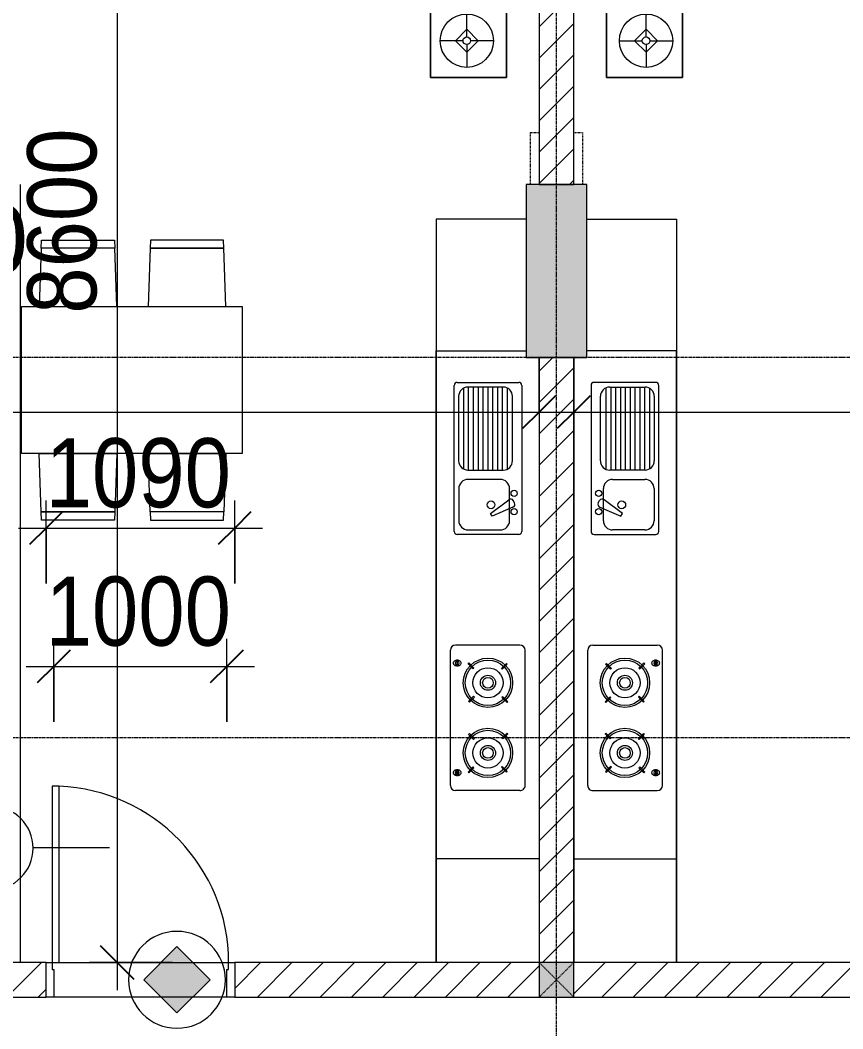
# Model space of a CAD drawing. Header units: millimetres. Extents: x 1591 to 239243, y -15958 to 82755.
# Drawn here: x 190651 to 195407, y 35354 to 41187 of the extents above; entities that cross this region are included whole.
import ezdxf

# ---------------------------------------------------------------- set-up
doc = ezdxf.new("R2010")
doc.units = ezdxf.units.MM
for name, pattern in [('Dash 1_8_', [6.35, 3.175, -3.175]), ('Dash_2_', [6, 3, -3]), ('Grid Line', [22.225, 12.7, -3.175, 3.175, -3.175])]:
    doc.linetypes.add(name, pattern=pattern)
for name, color, linetype, lineweight in [('0-1', 250, 'Continuous', 5), ('A-ANNO-DIMS', 211, 'Continuous', 9), ('A-ANNO-DIMS-160', 211, 'Continuous', 9), ('A-ANNO-NOTE', 131, 'Continuous', 9), ('A-AREA', 32, 'Dash 1_8_', 9), ('A-AREA-IDEN', 2, 'Continuous', 9), ('A-DETL-GENF-2', 10, 'Continuous', 9), ('A-DOOR-3', 10, 'Continuous', 9), ('A-DOOR-FRAM-1', 10, 'Continuous', 9), ('A-DOOR-IDEN', 31, 'Continuous', 9), ('A-FLOR-2', 9, 'Continuous', 9), ('A-WALL', 113, 'Continuous', 9), ('A-WALL-3', 113, 'Continuous', 18), ('A-WALL-PATT-2', 111, 'Continuous', 9), ('I-FURN', 30, 'Continuous', 9), ('I-FURN-1', 254, 'Continuous', 9), ('S-COLS', 52, 'Continuous', 9), ('S-COLS-1', 52, 'Continuous', 5), ('S-COLS-2', 250, 'Continuous', 18), ('S-COLS-6', 52, 'Continuous', 18), ('S-COLS-HDLN', 52, 'Dash_2_', 9), ('S-GRID-1', 1, 'Grid Line', 9)]:
    doc.layers.add(name, color=color, linetype=linetype, lineweight=lineweight)
doc.styles.add('Arial_9', font='arial_0.ttf', dxfattribs={"height": 400})
doc.styles.add('UTM Avo', font='UTM Avo.ttf', dxfattribs={"width": 0.9, "height": 400})
doc.dimstyles.new('1_Dim_chi_tiet_2_5', dxfattribs={"dimscale": 304.8, "dimtxt": 399.720379, "dimasz": 0.629921, "dimexe": 0.524934, "dimexo": 0.0625, "dimgap": 0.052493, "dimtad": 1, "dimdec": 0, "dimrnd": 5, "dimzin": 0, "dimdsep": 46, "dimtxsty": 'UTM Avo', "dimblk1": 'OBLIQUE', "dimblk2": 'OBLIQUE', "dimsah": 1, "dimcen": 0.09, "dimdle": 0.524934, "dimazin": 0, "dimtfac": 1, "dimtdec": 4, "dimtix": 1, "dimtmove": 0, "dimatfit": 3, "dimfxl": 1.049869, "dimfxlon": 1, "dimtvp": 1, "dimtolj": 1, "dimtzin": 0, "dimarcsym": 2})
pattern_1 = [(45, (101998.83, 0), (-90.50967, 90.50967), [])]

# ---------------------------------------------------------------- blocks, each defined once
blk = doc.blocks.new('NCV_TKTC_KET CAU_rvt-1-TKCS_MB TẦNG 5')
at = {"layer": 'S-COLS-1'}
blk.add_hatch(color=256, dxfattribs=at).paths.add_polyline_path([(91652.6, 39236.9), (91927.6, 39236.9), (91927.6, 40236.9), (91577.6, 40236.9), (91577.7, 39236.9)])
at = {"layer": 'S-COLS-2'}
for p, q in [((91927.6, 40236.9), (91577.6, 40236.9)), ((91577.6, 40236.9), (91577.6, 39236.9)), ((91927.6, 39236.9), (91927.6, 40236.9)), ((91577.6, 39236.9), (91927.6, 39236.9))]:
    blk.add_line(p, q, dxfattribs=at)
blk = doc.blocks.new('LOBBY_SOFA_1 - LOBBY_SOFA_1-V42-TKCS_MB TẦNG 5')
at = {"layer": 'I-FURN'}
for p, q in [((-2128.3, 1548.5), (-1160.3, 1548.5)), ((-2172.3, 1064.5), (-2172.3, 1504.5)), ((-1116.3, 1504.5), (-1116.3, 1064.5)), ((-1160.3, 1020.5), (-2128.3, 1020.5)), ((-2556, 660), (-708, 660)), ((-2556, 4.9), (-2556, 660)), ((-2457, 66), (-2457, 660)), ((-1907, 143), (-1907, 660)), ((-1357, 143), (-1357, 660)), ((-807, 660), (-807, 66)), ((-708, 660), (-708, 4.9)), ((-2688.2, 633.5), (-3128.2, 633.5)), ((-3128.2, 633.5), (-3128.2, 193.5)), ((-2688.2, 193.5), (-2688.2, 633.5)), ((-575.9, 633.5), (-135.9, 633.5)), ((-575.9, 193.5), (-575.9, 633.5)), ((-135.9, 633.5), (-135.9, 193.5)), ((-2915.4, 445), (-2915.4, 577)), ((-348.6, 445), (-348.6, 577)), ((-2981.4, 423), (-2915.4, 489)), ((-2915.4, 489), (-2849.4, 423)), ((-348.6, 489), (-414.6, 423)), ((-282.6, 423), (-348.6, 489)), ((-2937.4, 423), (-3069.4, 423)), ((-2915.4, 357), (-2981.4, 423)), ((-2849.4, 423), (-2915.4, 357)), ((-2893.4, 423), (-2761.4, 423)), ((-370.6, 423), (-502.6, 423)), ((-414.6, 423), (-348.6, 357)), ((-348.6, 357), (-282.6, 423)), ((-326.6, 423), (-194.6, 423)), ((-2915.4, 269), (-2915.4, 401)), ((-348.6, 269), (-348.6, 401)), ((-3128.2, 193.5), (-2688.2, 193.5)), ((-135.9, 193.5), (-575.9, 193.5)), ((-807, 143), (-2457, 143)), ((-807, 66), (-2457, 66))]:
    blk.add_line(p, q, dxfattribs=at)
for centre, radius in [((-2915.4, 423), 154), ((-348.6, 423), 154), ((-2915.4, 423), 22), ((-348.6, 423), 22)]:
    blk.add_circle(centre, radius, dxfattribs=at)
for centre, start, end in [((-2128.3, 1504.5), 90, 180), ((-1160.3, 1504.5), 0, 90), ((-2128.3, 1064.5), 180, 270), ((-1160.3, 1064.5), 270, 0)]:
    blk.add_arc(centre, 44, start, end, dxfattribs=at)
at = {"layer": 'I-FURN-1'}
for p, q in [((-2128.3, 1548.5), (-1160.3, 1548.5)), ((-2172.3, 1064.5), (-2172.3, 1504.5)), ((-1116.3, 1504.5), (-1116.3, 1064.5)), ((-1160.3, 1020.5), (-2128.3, 1020.5)), ((-2556, 660), (-708, 660)), ((-2556, 4.9), (-2556, 660)), ((-708, 660), (-708, 4.9)), ((-3128.2, 633.5), (-2688.2, 633.5)), ((-3128.2, 193.5), (-3128.2, 633.5)), ((-2688.2, 633.5), (-2688.2, 193.5)), ((-575.9, 633.5), (-135.9, 633.5)), ((-575.9, 193.5), (-575.9, 633.5)), ((-135.9, 633.5), (-135.9, 193.5)), ((-2688.2, 193.5), (-3128.2, 193.5)), ((-135.9, 193.5), (-575.9, 193.5))]:
    blk.add_line(p, q, dxfattribs=at)
for centre, start, end in [((-2128.3, 1504.5), 90, 180), ((-1160.3, 1504.5), 0, 90), ((-2128.3, 1064.5), 180, 270), ((-1160.3, 1064.5), 270, 0)]:
    blk.add_arc(centre, 44, start, end, dxfattribs=at)
blk = doc.blocks.new('HE BEP A - HE BEP A-V110-TKCS_MB TẦNG 5')
at = {"layer": 'I-FURN'}
for p, q in [((3703.5, 605.3), (3703.5, 11)), ((3.5, 530.3), (3.5, 11)), ((765.9, 11), (765.9, 530.3)), ((765.9, 11), (765.9, 530.3)), ((948.4, 131.7), (948.4, 487.8)), ((965.9, 505.3), (1810.5, 505.3)), ((1828, 487.8), (1828, 131.7)), ((2467.5, 494.2), (2467.5, 122.2)), ((3279.1, 524.2), (2497.5, 524.2)), ((3309.1, 494.2), (3309.1, 122.2)), ((979.9, 419.9), (1450.3, 419.9)), ((1401.8, 451.1), (1028.4, 451.1)), ((1747.9, 434.2), (1562.5, 434.2)), ((1706.2, 324.4), (1627.3, 429.4)), ((1644.6, 463.3), (1632.2, 456.1)), ((1670.1, 454.1), (1721.6, 333.3)), ((2578, 421.2), (2573.6, 416.8)), ((2573.6, 416.8), (2602.8, 387.7)), ((2607.1, 392.1), (2578, 421.2)), ((2795.6, 424), (2766.5, 394.9)), ((2770.8, 390.5), (2800, 419.6)), ((2800, 419.6), (2795.6, 424)), ((2976.7, 419.6), (2981.1, 424)), ((3005.8, 390.5), (2976.7, 419.6)), ((2981.1, 424), (3010.2, 394.9)), ((3169.5, 392.1), (3198.6, 421.2)), ((3203, 416.8), (3173.9, 387.7)), ((3198.6, 421.2), (3203, 416.8)), ((975, 397.7), (975, 193.3)), ((975, 391.9), (1455.1, 391.9)), ((975, 363.9), (1455.1, 363.9)), ((1455.1, 193.3), (1455.1, 397.7)), ((1509.1, 380.9), (1509.1, 194.2)), ((1801.3, 194.2), (1801.3, 380.9)), ((2602.8, 387.7), (2607.1, 392.1)), ((2766.5, 394.9), (2770.8, 390.5)), ((3010.2, 394.9), (3005.8, 390.5)), ((3173.9, 387.7), (3169.5, 392.1)), ((975, 335.9), (1455.1, 335.9)), ((975, 307.9), (1455.1, 307.9)), ((1721.6, 333.3), (1706.2, 324.4)), ((975, 279.9), (1455.1, 279.9)), ((975, 251.9), (1455.1, 251.9)), ((975, 223.9), (1455.1, 223.9)), ((975, 195.9), (1455.1, 195.9)), ((2570.9, 199.3), (2600, 228.4)), ((2575.3, 194.9), (2570.9, 199.3)), ((2604.4, 224), (2575.3, 194.9)), ((2600, 228.4), (2604.4, 224)), ((2763.7, 226.8), (2768.1, 231.2)), ((2792.8, 197.7), (2763.7, 226.8)), ((2768.1, 231.2), (2797.2, 202)), ((2797.2, 202), (2792.8, 197.7)), ((3008.5, 231.2), (2979.4, 202)), ((2979.4, 202), (2983.8, 197.7)), ((2983.8, 197.7), (3012.9, 226.8)), ((3012.9, 226.8), (3008.5, 231.2)), ((3176.6, 228.4), (3172.2, 224)), ((3172.2, 224), (3201.4, 194.9)), ((3205.8, 199.3), (3176.6, 228.4)), ((3201.4, 194.9), (3205.8, 199.3)), ((981.5, 167.9), (1448.7, 167.9)), ((1028.4, 139.9), (1401.8, 139.9)), ((1562.5, 140.8), (1747.9, 140.8)), ((2555.1, 133.3), (2555.1, 129.3)), ((2587.6, 133.3), (2555.1, 133.3)), ((2555.1, 129.3), (2587.6, 129.3)), ((2587.6, 129.3), (2587.6, 133.3)), ((3189, 129.3), (3189, 133.3)), ((3189, 133.3), (3221.5, 133.3)), ((3221.5, 129.3), (3189, 129.3)), ((3221.5, 133.3), (3221.5, 129.3)), ((1810.5, 114.2), (965.9, 114.2)), ((3279.1, 92.2), (2497.5, 92.2)), ((3.5, 11), (765.9, 11)), ((4303.1, 11), (765.9, 11))]:
    blk.add_line(p, q, dxfattribs=at)
for centre, radius in [((1589.4, 460.9), 17.8), ((1696.1, 460.9), 17.8), ((2685.4, 309.4), 142.6), ((2685.4, 309.4), 131.3), ((3091.2, 309.4), 142.6), ((3091.2, 309.4), 131.3), ((2685.4, 309.4), 87.2), ((2685.4, 309.4), 43.6), ((3091.2, 309.4), 87.2), ((3091.2, 309.4), 43.6), ((1656.3, 327.5), 22.2), ((2685.4, 309.4), 30.9), ((3091.2, 309.4), 30.9)]:
    blk.add_circle(centre, radius, dxfattribs=at)
for centre, radius, start, end in [((965.9, 487.8), 17.5, 90, 180), ((1810.5, 487.8), 17.5, 0, 90), ((2497.5, 494.2), 30, 90, 180), ((3279.1, 494.2), 30, 360, 90), ((1028.4, 397.7), 53.3, 90, 180), ((1401.8, 397.7), 53.3, 360, 90), ((1562.5, 380.9), 53.3, 90, 180), ((1641, 440.7), 17.8, 119.9521, 219.46175), ((1653.4, 447.9), 17.8, 20.53791, 119.9521), ((1747.9, 380.9), 53.3, 360, 90), ((1028.4, 193.3), 53.3, 180, 270), ((1401.8, 193.3), 53.3, 270, 360), ((1562.5, 194.2), 53.3, 180, 270), ((1747.9, 194.2), 53.3, 270, 360), ((965.9, 131.7), 17.5, 180, 270), ((1810.5, 131.7), 17.5, 270, 360), ((2497.5, 122.2), 30, 180, 270), ((2588.6, 131.7), 33.5, 163.94189, 180), ((2588.6, 131.7), 33.5, 180, 196.05811), ((2580.1, 134.1), 24.7, 145.20397, 163.94189), ((2580.1, 129.2), 24.7, 196.05811, 214.79603), ((2571.3, 131.3), 11.6, 9.9102, 170.0898), ((2571.3, 131.3), 11.6, 189.71775, 350.28225), ((2574.8, 137.9), 18.1, 120.79762, 145.20397), ((2571.4, 143.6), 11.5, 90, 120.79762), ((2571.4, 143.6), 11.5, 59.20238, 90), ((2568, 137.9), 18.1, 34.79603, 59.20238), ((2562.6, 134.1), 24.7, 16.05811, 34.79603), ((2562.6, 129.2), 24.7, 325.20397, 343.94189), ((2554.1, 131.7), 33.5, 0, 16.05811), ((2554.1, 131.7), 33.5, 343.94189, 0), ((3222.5, 131.7), 33.5, 163.94189, 180), ((3222.5, 131.7), 33.5, 180, 196.05811), ((3214, 134.1), 24.7, 145.20397, 163.94189), ((3214, 129.2), 24.7, 196.05811, 214.79603), ((3208.7, 137.9), 18.1, 120.79762, 145.20397), ((3205.3, 131.3), 11.6, 9.9102, 170.0898), ((3205.3, 131.3), 11.6, 189.71775, 350.28225), ((3205.3, 143.6), 11.5, 90, 120.79762), ((3205.3, 143.6), 11.5, 59.20238, 90), ((3201.9, 137.9), 18.1, 34.79603, 59.20238), ((3196.5, 134.1), 24.7, 16.05811, 34.79603), ((3196.5, 129.2), 24.7, 325.20397, 343.94189), ((3188, 131.7), 33.5, 0, 16.05811), ((3188, 131.7), 33.5, 343.94189, 0), ((3279.1, 122.2), 30, 270, 360), ((2574.8, 125.5), 18.1, 214.79603, 239.20238), ((2571.4, 119.8), 11.5, 239.20238, 270), ((2571.4, 119.8), 11.5, 270, 300.79762), ((2568, 125.5), 18.1, 300.79762, 325.20397), ((3208.7, 125.5), 18.1, 214.79603, 239.20238), ((3205.3, 119.8), 11.5, 239.20238, 270), ((3205.3, 119.8), 11.5, 270, 300.79762), ((3201.9, 125.5), 18.1, 300.79762, 325.20397)]:
    blk.add_arc(centre, radius, start, end, dxfattribs=at)
at = {"layer": 'I-FURN-1'}
for p, q in [((3.5, 530.3), (3.5, 11)), ((3.5, 11), (4303.1, 11))]:
    blk.add_line(p, q, dxfattribs=at)
blk = doc.blocks.new('RES_BAN AN 1 - RES_BAN AN 1-885813-TKCS_MB TẦNG 5')
at = {"layer": 'I-FURN-1'}
for p, q in [((-425, 1275), (425, 1275)), ((-425, 0), (-425, 1275)), ((425, 1275), (425, 0)), ((-761.9, 1168.8), (-809.6, 1167.2)), ((-809.6, 1167.2), (-809.6, 745.3)), ((-425, 1180), (-761.9, 1168.8)), ((-761.9, 1168.8), (-761.9, 743.8)), ((-761.9, 743.8), (-761.9, 1168.8)), ((-425, 732.5), (-425, 1180)), ((425, 1180), (761.9, 1168.8)), ((425, 732.5), (425, 1180)), ((761.9, 1168.8), (761.9, 743.8)), ((761.9, 1168.8), (761.9, 743.8)), ((809.6, 1167.2), (761.9, 1168.8)), ((809.6, 745.3), (809.6, 1167.2)), ((-809.6, 745.3), (-761.9, 743.8)), ((-761.9, 743.8), (-425, 732.5)), ((761.9, 743.8), (425, 732.5)), ((761.9, 743.8), (809.6, 745.3)), ((-809.6, 536.9), (-761.9, 538.5)), ((-809.6, 115.1), (-809.6, 536.9)), ((-425, 549.7), (-761.9, 538.5)), ((-761.9, 538.5), (-761.9, 113.5)), ((-761.9, 538.5), (-761.9, 113.5)), ((-425, 102.3), (-425, 549.7)), ((425, 549.7), (761.9, 538.5)), ((425, 102.3), (425, 549.7)), ((761.9, 538.5), (761.9, 113.5)), ((761.9, 538.5), (809.6, 536.9)), ((761.9, 113.5), (761.9, 538.5)), ((809.6, 536.9), (809.6, 115.1)), ((-761.9, 113.5), (-809.6, 115.1)), ((-761.9, 113.5), (-425, 102.3)), ((761.9, 113.5), (425, 102.3)), ((809.6, 115.1), (761.9, 113.5)), ((425, 0), (-425, 0))]:
    blk.add_line(p, q, dxfattribs=at)
blk = doc.blocks.new('LOBBY_SOFA_1 - LOBBY_SOFA_1-V46-TKCS_MB TẦNG 5')
at = {"layer": 'I-FURN'}
for p, q in [((-2556, -4.9), (-2556, -660)), ((-708, -660), (-708, -4.9)), ((-2457, -66), (-2457, -660)), ((-807, -66), (-2457, -66)), ((-807, -660), (-807, -66)), ((-807, -143), (-2457, -143)), ((-1907, -143), (-1907, -660)), ((-1357, -143), (-1357, -660)), ((-3128.2, -193.5), (-2688.2, -193.5)), ((-3128.2, -633.5), (-3128.2, -193.5)), ((-2688.2, -193.5), (-2688.2, -633.5)), ((-575.9, -193.5), (-575.9, -633.5)), ((-135.9, -193.5), (-575.9, -193.5)), ((-135.9, -633.5), (-135.9, -193.5)), ((-2915.4, -269), (-2915.4, -401)), ((-348.6, -269), (-348.6, -401)), ((-2915.4, -357), (-2981.4, -423)), ((-2849.4, -423), (-2915.4, -357)), ((-414.6, -423), (-348.6, -357)), ((-348.6, -357), (-282.6, -423)), ((-2937.4, -423), (-3069.4, -423)), ((-2981.4, -423), (-2915.4, -489)), ((-2915.4, -489), (-2849.4, -423)), ((-2915.4, -445), (-2915.4, -577)), ((-2893.4, -423), (-2761.4, -423)), ((-370.6, -423), (-502.6, -423)), ((-348.6, -489), (-414.6, -423)), ((-282.6, -423), (-348.6, -489)), ((-348.6, -445), (-348.6, -577)), ((-326.6, -423), (-194.6, -423)), ((-2688.2, -633.5), (-3128.2, -633.5)), ((-575.9, -633.5), (-135.9, -633.5)), ((-2556, -660), (-708, -660)), ((-1160.3, -1020.5), (-2128.3, -1020.5)), ((-2172.3, -1064.5), (-2172.3, -1504.5)), ((-1116.3, -1504.5), (-1116.3, -1064.5)), ((-2128.3, -1548.5), (-1160.3, -1548.5))]:
    blk.add_line(p, q, dxfattribs=at)
for centre, radius in [((-2915.4, -423), 154), ((-348.6, -423), 154), ((-2915.4, -423), 22), ((-348.6, -423), 22)]:
    blk.add_circle(centre, radius, dxfattribs=at)
for centre, start, end in [((-2128.3, -1064.5), 90, 180), ((-1160.3, -1064.5), 0, 90), ((-2128.3, -1504.5), 180, 270), ((-1160.3, -1504.5), 270, 0)]:
    blk.add_arc(centre, 44, start, end, dxfattribs=at)
at = {"layer": 'I-FURN-1'}
for p, q in [((-2556, -4.9), (-2556, -660)), ((-708, -660), (-708, -4.9)), ((-2688.2, -193.5), (-3128.2, -193.5)), ((-3128.2, -193.5), (-3128.2, -633.5)), ((-2688.2, -633.5), (-2688.2, -193.5)), ((-135.9, -193.5), (-575.9, -193.5)), ((-575.9, -193.5), (-575.9, -633.5)), ((-135.9, -633.5), (-135.9, -193.5)), ((-3128.2, -633.5), (-2688.2, -633.5)), ((-575.9, -633.5), (-135.9, -633.5)), ((-2556, -660), (-708, -660)), ((-1160.3, -1020.5), (-2128.3, -1020.5)), ((-2172.3, -1064.5), (-2172.3, -1504.5)), ((-1116.3, -1504.5), (-1116.3, -1064.5)), ((-2128.3, -1548.5), (-1160.3, -1548.5))]:
    blk.add_line(p, q, dxfattribs=at)
for centre, start, end in [((-2128.3, -1064.5), 90, 180), ((-1160.3, -1064.5), 0, 90), ((-2128.3, -1504.5), 180, 270), ((-1160.3, -1504.5), 270, 0)]:
    blk.add_arc(centre, 44, start, end, dxfattribs=at)
blk = doc.blocks.new('HE BEP A - HE BEP A-V108-TKCS_MB TẦNG 5')
at = {"layer": 'I-FURN'}
for p, q in [((3.5, -11), (765.9, -11)), ((3.5, -530.3), (3.5, -11)), ((765.9, -11), (765.9, -530.3)), ((765.9, -11), (765.9, -530.3)), ((4303.1, -11), (765.9, -11)), ((3703.5, -605.3), (3703.5, -11)), ((1810.5, -114.2), (965.9, -114.2)), ((3279.1, -92.2), (2497.5, -92.2)), ((948.4, -131.7), (948.4, -487.8)), ((981.5, -167.9), (1448.7, -167.9)), ((1028.4, -139.9), (1401.8, -139.9)), ((1562.5, -140.8), (1747.9, -140.8)), ((1828, -487.8), (1828, -131.7)), ((2467.5, -494.2), (2467.5, -122.2)), ((2555.1, -129.3), (2587.6, -129.3)), ((2555.1, -133.3), (2555.1, -129.3)), ((2587.6, -133.3), (2555.1, -133.3)), ((2587.6, -129.3), (2587.6, -133.3)), ((3189, -129.3), (3189, -133.3)), ((3221.5, -129.3), (3189, -129.3)), ((3189, -133.3), (3221.5, -133.3)), ((3221.5, -133.3), (3221.5, -129.3)), ((3309.1, -494.2), (3309.1, -122.2)), ((975, -397.7), (975, -193.3)), ((975, -195.9), (1455.1, -195.9)), ((975, -223.9), (1455.1, -223.9)), ((1455.1, -193.3), (1455.1, -397.7)), ((1509.1, -380.9), (1509.1, -194.2)), ((1801.3, -194.2), (1801.3, -380.9)), ((2575.3, -194.9), (2570.9, -199.3)), ((2570.9, -199.3), (2600, -228.4)), ((2604.4, -224), (2575.3, -194.9)), ((2600, -228.4), (2604.4, -224)), ((2792.8, -197.7), (2763.7, -226.8)), ((2763.7, -226.8), (2768.1, -231.2)), ((2768.1, -231.2), (2797.2, -202)), ((2797.2, -202), (2792.8, -197.7)), ((2979.4, -202), (2983.8, -197.7)), ((3008.5, -231.2), (2979.4, -202)), ((2983.8, -197.7), (3012.9, -226.8)), ((3012.9, -226.8), (3008.5, -231.2)), ((3172.2, -224), (3201.4, -194.9)), ((3176.6, -228.4), (3172.2, -224)), ((3205.8, -199.3), (3176.6, -228.4)), ((3201.4, -194.9), (3205.8, -199.3)), ((975, -251.9), (1455.1, -251.9)), ((975, -279.9), (1455.1, -279.9)), ((975, -307.9), (1455.1, -307.9)), ((975, -335.9), (1455.1, -335.9)), ((1706.2, -324.4), (1627.3, -429.4)), ((1670.1, -454.1), (1721.6, -333.3)), ((1721.6, -333.3), (1706.2, -324.4)), ((975, -363.9), (1455.1, -363.9)), ((975, -391.9), (1455.1, -391.9)), ((2573.6, -416.8), (2602.8, -387.7)), ((2607.1, -392.1), (2578, -421.2)), ((2602.8, -387.7), (2607.1, -392.1)), ((2766.5, -394.9), (2770.8, -390.5)), ((2795.6, -424), (2766.5, -394.9)), ((2770.8, -390.5), (2800, -419.6)), ((3005.8, -390.5), (2976.7, -419.6)), ((2981.1, -424), (3010.2, -394.9)), ((3010.2, -394.9), (3005.8, -390.5)), ((3173.9, -387.7), (3169.5, -392.1)), ((3169.5, -392.1), (3198.6, -421.2)), ((3203, -416.8), (3173.9, -387.7)), ((979.9, -419.9), (1450.3, -419.9)), ((1401.8, -451.1), (1028.4, -451.1)), ((1747.9, -434.2), (1562.5, -434.2)), ((1644.6, -463.3), (1632.2, -456.1)), ((2578, -421.2), (2573.6, -416.8)), ((2800, -419.6), (2795.6, -424)), ((2976.7, -419.6), (2981.1, -424)), ((3198.6, -421.2), (3203, -416.8)), ((965.9, -505.3), (1810.5, -505.3)), ((3279.1, -524.2), (2497.5, -524.2))]:
    blk.add_line(p, q, dxfattribs=at)
for centre, radius in [((2685.4, -309.4), 142.6), ((3091.2, -309.4), 142.6), ((2685.4, -309.4), 131.3), ((2685.4, -309.4), 87.2), ((3091.2, -309.4), 131.3), ((3091.2, -309.4), 87.2), ((2685.4, -309.4), 43.6), ((2685.4, -309.4), 30.9), ((3091.2, -309.4), 43.6), ((3091.2, -309.4), 30.9), ((1656.3, -327.5), 22.2), ((1589.4, -460.9), 17.8), ((1696.1, -460.9), 17.8)]:
    blk.add_circle(centre, radius, dxfattribs=at)
for centre, radius, start, end in [((965.9, -131.7), 17.5, 90, 180), ((1810.5, -131.7), 17.5, 0, 90), ((2497.5, -122.2), 30, 90, 180), ((2580.1, -129.2), 24.7, 145.20397, 163.94189), ((2574.8, -125.5), 18.1, 120.79762, 145.20397), ((2571.4, -119.8), 11.5, 90, 120.79762), ((2571.4, -119.8), 11.5, 59.20238, 90), ((2568, -125.5), 18.1, 34.79603, 59.20238), ((2562.6, -129.2), 24.7, 16.05811, 34.79603), ((3214, -129.2), 24.7, 145.20397, 163.94189), ((3208.7, -125.5), 18.1, 120.79762, 145.20397), ((3205.3, -119.8), 11.5, 90, 120.79762), ((3205.3, -119.8), 11.5, 59.20238, 90), ((3201.9, -125.5), 18.1, 34.79603, 59.20238), ((3196.5, -129.2), 24.7, 16.05811, 34.79603), ((3279.1, -122.2), 30, 360, 90), ((1028.4, -193.3), 53.3, 90, 180), ((1401.8, -193.3), 53.3, 0, 90), ((1562.5, -194.2), 53.3, 90, 180), ((1747.9, -194.2), 53.3, 0, 90), ((2588.6, -131.7), 33.5, 163.94189, 180), ((2588.6, -131.7), 33.5, 180, 196.05811), ((2580.1, -134.1), 24.7, 196.05811, 214.79603), ((2571.3, -131.3), 11.6, 9.71775, 170.28225), ((2571.3, -131.3), 11.6, 189.9102, 350.0898), ((2574.8, -137.9), 18.1, 214.79603, 239.20238), ((2571.4, -143.6), 11.5, 239.20238, 270), ((2571.4, -143.6), 11.5, 270, 300.79762), ((2568, -137.9), 18.1, 300.79762, 325.20397), ((2562.6, -134.1), 24.7, 325.20397, 343.94189), ((2554.1, -131.7), 33.5, 0, 16.05811), ((2554.1, -131.7), 33.5, 343.94189, 0), ((3222.5, -131.7), 33.5, 163.94189, 180), ((3222.5, -131.7), 33.5, 180, 196.05811), ((3214, -134.1), 24.7, 196.05811, 214.79603), ((3208.7, -137.9), 18.1, 214.79603, 239.20238), ((3205.3, -131.3), 11.6, 9.71775, 170.28225), ((3205.3, -131.3), 11.6, 189.9102, 350.0898), ((3205.3, -143.6), 11.5, 239.20238, 270), ((3205.3, -143.6), 11.5, 270, 300.79762), ((3201.9, -137.9), 18.1, 300.79762, 325.20397), ((3196.5, -134.1), 24.7, 325.20397, 343.94189), ((3188, -131.7), 33.5, 0, 16.05811), ((3188, -131.7), 33.5, 343.94189, 0), ((1028.4, -397.7), 53.3, 180, 270), ((1401.8, -397.7), 53.3, 270, 0), ((1562.5, -380.9), 53.3, 180, 270), ((1747.9, -380.9), 53.3, 270, 0), ((1641, -440.7), 17.8, 140.53825, 240.0479), ((1653.4, -447.9), 17.8, 240.0479, 339.46209), ((965.9, -487.8), 17.5, 180, 270), ((1810.5, -487.8), 17.5, 270, 0), ((2497.5, -494.2), 30, 180, 270), ((3279.1, -494.2), 30, 270, 0)]:
    blk.add_arc(centre, radius, start, end, dxfattribs=at)
at = {"layer": 'I-FURN-1'}
for p, q in [((3.5, -11), (4303.1, -11)), ((3.5, -530.3), (3.5, -11))]:
    blk.add_line(p, q, dxfattribs=at)
blk = doc.blocks.new('NCV_TKTC_TANG 5_rvt-1-TKCS_MB TẦNG 5')
at = {"layer": 'A-FLOR-2'}
for p, q in [((88652.7, 40236.9), (88652.7, 35737.4)), ((91852.6, 39236.9), (91852.6, 35737.4)), ((88837.6, 35736.9), (89857.6, 35736.9))]:
    blk.add_line(p, q, dxfattribs=at)
at = {"layer": 'I-FURN-1'}
for name, p, rotation in [('LOBBY_SOFA_1 - LOBBY_SOFA_1-V42-TKCS_MB TẦNG 5', (91657.5, 43983.4), 89.99999999999972), ('LOBBY_SOFA_1 - LOBBY_SOFA_1-V46-TKCS_MB TẦNG 5', (91847.7, 43983.4), 90.00000000000031), ('HE BEP A - HE BEP A-V110-TKCS_MB TẦNG 5', (91047.2, 40040.4), 270.0000000000001), ('HE BEP A - HE BEP A-V108-TKCS_MB TẦNG 5', (92457.9, 40040.4), 269.9999999999999), ('RES_BAN AN 1 - RES_BAN AN 1-885813-TKCS_MB TẦNG 5', (88660.8, 39105.7), 270.0000000000001)]:
    blk.add_blockref(name, p, dxfattribs=dict(at, rotation=rotation))
blk = doc.blocks.new('G1_SOF - BO TRU - 200x200-3055083-TKCS_MB TẦNG 5')
at = {"layer": 'S-COLS'}
blk.add_hatch(color=256, dxfattribs=at).paths.add_polyline_path([(100, -100), (100, 100), (-100, 100), (-100, -100), (8.4, -100)])
at = {"layer": 'S-COLS-6'}
for p, q in [((100, 100), (-100, 100)), ((-100, 100), (-100, -100)), ((100, -100), (100, 100)), ((-100, -100), (100, -100))]:
    blk.add_line(p, q, dxfattribs=at)
at = {"layer": 'S-COLS-HDLN'}
for p, q in [((100, 100), (-100, -100)), ((-100, 100), (100, -100))]:
    blk.add_line(p, q, dxfattribs=at)
blk = doc.blocks.new('FD_05 - FD_05-1000x2200mm-835433-TKCS_MB TẦNG 5')
at = {"layer": 'A-DETL-GENF-2'}
for p, q in [((510, -100), (470, -100)), ((470, -100), (470, -1120)), ((510, -1120), (510, -100)), ((470, -1120), (510, -1120))]:
    blk.add_line(p, q, dxfattribs=at)
blk.add_arc((510, -100), 1020, 180, 267.75253, dxfattribs=at)
at = {"layer": 'A-DOOR-FRAM-1'}
for p, q in [((-545, 100), (-500, 100)), ((-545, -100), (-545, 100)), ((-500, 100), (-500, -60)), ((500, 100), (545, 100)), ((500, -60), (500, 100)), ((545, 100), (545, -100)), ((-510, -100), (-545, -100)), ((-500, -60), (-510, -60)), ((-510, -60), (-510, -100)), ((510, -60), (500, -60)), ((510, -100), (510, -60)), ((545, -100), (510, -100))]:
    blk.add_line(p, q, dxfattribs=at)
blk = doc.blocks.new('DIMBLOCK47-TKCS_MB TẦNG 5')
at = {"layer": 'A-ANNO-DIMS-160'}
for p, q in [((185651.4, 39240.8), (185651.4, 38760.8)), ((185651.4, 38920.8), (185651.4, 39240.8)), ((193651.4, 39240.8), (193651.4, 38760.8)), ((193651.4, 38920.8), (193651.4, 39240.8)), ((185491.4, 38920.8), (193811.4, 38920.8))]:
    blk.add_line(p, q, dxfattribs=at)
at = {"layer": 'A-ANNO-DIMS-160', "lineweight": 25}
for p, q in [((185651.4, 38920.8), (185747.4, 39016.8)), ((193651.4, 38920.8), (193747.4, 39016.8)), ((185651.4, 38920.8), (185555.4, 38824.8)), ((193651.4, 38920.8), (193555.4, 38824.8))]:
    blk.add_line(p, q, dxfattribs=at)
at = {"layer": 'A-ANNO-DIMS-160', "color": 0, "insert": (189103.6, 39440.4), "char_height": 400, "width": 1314.636, "attachment_point": 1, "line_spacing_factor": 1.110334, "style": 'UTM Avo'}
blk.add_mtext('8000', dxfattribs=at)
blk = doc.blocks.new('_Oblique')
at = {"color": 0, "linetype": 'ByBlock', "lineweight": -2}
blk.add_line((-0.5, -0.5), (0.5, 0.5), dxfattribs=at)
blk = doc.blocks.new('DIMBLOCK48-TKCS_MB TẦNG 5')
at = {"layer": 'A-ANNO-DIMS-160'}
for p, q in [((193851.4, 39240.8), (193851.4, 38760.8)), ((193851.4, 38920.8), (193851.4, 39240.8)), ((201851.4, 39240.8), (201851.4, 38760.8)), ((201851.4, 38920.8), (201851.4, 39240.8)), ((193691.4, 38920.8), (202011.4, 38920.8))]:
    blk.add_line(p, q, dxfattribs=at)
at = {"layer": 'A-ANNO-DIMS-160', "lineweight": 25}
for p, q in [((193851.4, 38920.8), (193947.4, 39016.8)), ((201851.4, 38920.8), (201947.4, 39016.8)), ((193851.4, 38920.8), (193755.4, 38824.8)), ((201851.4, 38920.8), (201755.4, 38824.8))]:
    blk.add_line(p, q, dxfattribs=at)
at = {"layer": 'A-ANNO-DIMS-160', "color": 0, "insert": (197303.6, 39440.4), "char_height": 400, "width": 1314.636, "attachment_point": 1, "line_spacing_factor": 1.110334, "style": 'UTM Avo'}
blk.add_mtext('8000', dxfattribs=at)
blk = doc.blocks.new('DIMBLOCK89-TKCS_MB TẦNG 5')
at = {"layer": 'A-ANNO-DIMS-160'}
for p, q in [((191211.6, 44496.9), (191211.6, 35577.4)), ((191531.6, 44336.9), (191051.6, 44336.9)), ((191211.6, 44336.9), (191531.6, 44336.9)), ((191531.6, 35737.4), (191051.6, 35737.4)), ((191211.6, 35737.4), (191531.6, 35737.4))]:
    blk.add_line(p, q, dxfattribs=at)
at = {"layer": 'A-ANNO-DIMS-160', "lineweight": 25}
for p, q in [((191211.6, 44336.9), (191115.6, 44432.9)), ((191211.6, 44336.9), (191307.6, 44240.9)), ((191211.6, 35737.4), (191115.6, 35833.4)), ((191211.6, 35737.4), (191307.6, 35641.4))]:
    blk.add_line(p, q, dxfattribs=at)
at = {"layer": 'A-ANNO-DIMS-160', "color": 0, "insert": (190692, 39489.4), "char_height": 400, "width": 1314.636, "attachment_point": 1, "rotation": 90, "line_spacing_factor": 1.110334, "style": 'UTM Avo'}
blk.add_mtext('8600', dxfattribs=at)
blk = doc.blocks.new('DIMBLOCK141-TKCS_MB TẦNG 5')
at = {"layer": 'A-ANNO-DIMS-160'}
for p, q in [((190801.4, 37930), (190801.4, 38410)), ((191891.4, 37930), (191891.4, 38410)), ((190641.4, 38250), (192051.4, 38250)), ((190801.4, 38250), (190801.4, 37930)), ((191891.4, 38250), (191891.4, 37930))]:
    blk.add_line(p, q, dxfattribs=at)
at = {"layer": 'A-ANNO-DIMS-160', "lineweight": 25}
for p, q in [((190801.4, 38250), (190897.4, 38346)), ((191891.4, 38250), (191987.4, 38346)), ((190801.4, 38250), (190705.4, 38154)), ((191891.4, 38250), (191795.4, 38154))]:
    blk.add_line(p, q, dxfattribs=at)
at = {"layer": 'A-ANNO-DIMS-160', "color": 0, "insert": (190798.6, 38769.6), "char_height": 400, "width": 1314.636, "attachment_point": 1, "line_spacing_factor": 1.110334, "style": 'UTM Avo'}
blk.add_mtext('1090', dxfattribs=at)
blk = doc.blocks.new('DIMBLOCK162-TKCS_MB TẦNG 5')
at = {"layer": 'A-ANNO-DIMS-160'}
for p, q in [((190846.4, 37130), (190846.4, 37610)), ((191846.4, 37130), (191846.4, 37610)), ((190686.4, 37450), (192006.4, 37450)), ((190846.4, 37450), (190846.4, 37130)), ((191846.4, 37450), (191846.4, 37130))]:
    blk.add_line(p, q, dxfattribs=at)
at = {"layer": 'A-ANNO-DIMS-160', "lineweight": 25}
for p, q in [((190846.4, 37450), (190942.4, 37546)), ((191846.4, 37450), (191942.4, 37546)), ((190846.4, 37450), (190750.4, 37354)), ((191846.4, 37450), (191750.4, 37354))]:
    blk.add_line(p, q, dxfattribs=at)
at = {"layer": 'A-ANNO-DIMS-160', "color": 0, "insert": (190798.6, 37969.6), "char_height": 400, "width": 1314.636, "attachment_point": 1, "line_spacing_factor": 1.110334, "style": 'UTM Avo'}
blk.add_mtext('1000', dxfattribs=at)
blk = doc.blocks.new('STN_Door Tag - STN_Door Tag-1788670-TKCS_MB TẦNG 5')
at = {"layer": 'A-DOOR-IDEN'}
for p, q in [((-3.37, 1.495), (3.431, 1.495)), ((-3.37, -1.524), (3.431, -1.524))]:
    blk.add_line(p, q, dxfattribs=at)
for centre, start, end in [((-3.37, -0.015), 90, 270), ((3.431, -0.015), 270, 90)]:
    blk.add_arc(centre, 1.509, start, end, dxfattribs=at)
blk = doc.blocks.new('HDNDCT_GHI CHÚ CỬA CHỐNG CHÁY EI30 - HDNDCT_GHI CHÚ CỬA CHỐNG CHÁY EI30-2461928-TKCS_MB TẦNG 5')
at = {"layer": 'A-ANNO-NOTE'}
blk.add_hatch(color=256, dxfattribs=at).paths.add_polyline_path([(-1.2, 0), (0, 1.2), (1.2, 0), (0, -1.2)])
for p, q in [((0, 1.2), (-1.2, 0)), ((1.2, 0), (0, 1.2)), ((-1.2, 0), (0, -1.2)), ((0, -1.2), (1.2, 0))]:
    blk.add_line(p, q, dxfattribs=at)
for start, end in [(360, 180), (180, 360)]:
    blk.add_arc((0, 0), 1.75, start, end, dxfattribs=at)

msp = doc.modelspace()

# ---------------------------------------------------------------- hatches: boundary and pattern name
at = {"layer": 'A-WALL-PATT-2'}
h = msp.add_hatch(dxfattribs=at)
h.set_pattern_fill('FP_1', color=256, style=0, pattern_type=2)
h.set_pattern_definition(pattern_1)
h.paths.add_polyline_path([(193851.4, 40236.9), (193851.4, 43936.9), (193651.4, 43936.9), (193651.4, 40236.9)])
h = msp.add_hatch(dxfattribs=at)
h.set_pattern_fill('FP_1', color=256, style=0, pattern_type=2)
h.set_pattern_definition(pattern_1)
h.paths.add_polyline_path([(193651.5, 35737.4), (193851.4, 35737.4), (193851.4, 39236.9), (193651.4, 39236.9), (193651.5, 35737.4)])
h = msp.add_hatch(dxfattribs=at)
h.set_pattern_fill('FP_1', color=256, style=0, pattern_type=2)
h.set_pattern_definition(pattern_1)
h.paths.add_polyline_path([(196850.4, 35537.4), (196851.3, 35539.2), (196850.4, 35737.4), (196701.4, 35736.9), (196701.4, 35537.4), (196802.8, 35537.4)])
h.paths.add_polyline_path([(185651.4, 35537.4), (188651.1, 35537.4), (188651.1, 35737.4), (185651.4, 35737.4)])
h.paths.add_polyline_path([(208087, 35537.4), (210051.4, 35537.4), (210051.4, 35737.4), (206411.4, 35736.9), (206411.4, 35537.4), (207051.4, 35537.4)])
h.paths.add_polyline_path([(201851.4, 35537.4), (201851.4, 35737.4), (197051.3, 35736.9), (197051.3, 35537.4), (201638.9, 35537.4)])
h.paths.add_polyline_path([(188851.1, 35537.4), (190801.4, 35537.4), (190801.4, 35737.4), (188851.1, 35736.9), (188851.1, 35613.1)])
h.paths.add_polyline_path([(191891.4, 35537.4), (193651.5, 35537.4), (193651.4, 35737.4), (191891.4, 35736.9), (191891.4, 35697.4)])
h.paths.add_polyline_path([(193851.5, 35537.4), (195611.4, 35537.4), (195611.4, 35737.4), (193851.5, 35736.9)])
h.paths.add_polyline_path([(206211.4, 35537.4), (206211.4, 35737.4), (204901.4, 35736.9), (204901.4, 35537.4), (205669, 35537.4)])
h.paths.add_polyline_path([(202051.4, 35537.4), (203811.4, 35537.4), (203811.4, 35737.4), (202051.4, 35736.9), (202051.4, 35717)])

# ---------------------------------------------------------------- linework, layer by layer
at = {"layer": 'A-AREA'}
for p, q in [((193601.4, 40536.9), (193651.4, 40536.9)), ((193601.4, 40236.9), (193601.4, 40536.9)), ((193851.4, 40536.9), (193901.4, 40536.9)), ((193901.4, 40536.9), (193901.4, 40236.9))]:
    msp.add_line(p, q, dxfattribs=at)
at = {"layer": 'A-DOOR-IDEN'}
msp.add_line((191167.8, 36400.7), (190726.3, 36400.6), dxfattribs=at)
at = {"layer": 'A-WALL'}
for p, q in [((190836.4, 35737.4), (191856.4, 35737.4)), ((191846.4, 35537.4), (190846.4, 35537.4))]:
    msp.add_line(p, q, dxfattribs=at)
at = {"layer": 'A-WALL-3'}
for p, q in [((193651.4, 43936.9), (193651.4, 40236.9)), ((193851.4, 40236.9), (193851.4, 43936.9)), ((193651.4, 40236.9), (193851.4, 40236.9)), ((193651.4, 39236.9), (193651.4, 35737.4)), ((193851.4, 39236.9), (193651.4, 39236.9)), ((193851.4, 35737.4), (193851.4, 39236.9)), ((190801.4, 35737.4), (188851.1, 35737.4)), ((193651.4, 35737.4), (191891.4, 35737.4)), ((195611.4, 35737.4), (193851.5, 35737.4)), ((188851.1, 35537.4), (190801.4, 35537.4)), ((191891.4, 35537.4), (193651.5, 35537.4)), ((193851.5, 35537.4), (195611.4, 35537.4))]:
    msp.add_line(p, q, dxfattribs=at)
at = {"layer": 'S-GRID-1'}
for p, q in [((193751.4, 19118.3), (193751.4, 76659.6)), ((229978.4, 39236.9), (136410.9, 39236.9)), ((229978.4, 37036.9), (136410.9, 37036.9))]:
    msp.add_line(p, q, dxfattribs=at)

# ---------------------------------------------------------------- block references
at = {"layer": '0-1'}
for name in ['NCV_TKTC_KET CAU_rvt-1-TKCS_MB TẦNG 5', 'NCV_TKTC_TANG 5_rvt-1-TKCS_MB TẦNG 5']:
    msp.add_blockref(name, (101998.8, 0), dxfattribs=at)
at = {"layer": 'A-ANNO-NOTE', "xscale": 160, "yscale": 160, "zscale": 160}
msp.add_blockref('HDNDCT_GHI CHÚ CỬA CHỐNG CHÁY EI30 - HDNDCT_GHI CHÚ CỬA CHỐNG CHÁY EI30-2461928-TKCS_MB TẦNG 5', (191557.6, 35637.4), dxfattribs=at)
at = {"layer": 'A-DOOR-3', "rotation": 180}
msp.add_blockref('FD_05 - FD_05-1000x2200mm-835433-TKCS_MB TẦNG 5', (191346.4, 35637.4), dxfattribs=at)
at = {"layer": 'A-DOOR-IDEN', "xscale": 159.9999999999999, "yscale": 159.9999999999999, "zscale": 159.9999999999999}
msp.add_blockref('STN_Door Tag - STN_Door Tag-1788670-TKCS_MB TẦNG 5', (189935.9, 36401.3), dxfattribs=at)
at = {"layer": 'S-COLS'}
msp.add_blockref('G1_SOF - BO TRU - 200x200-3055083-TKCS_MB TẦNG 5', (193751.5, 35637.4), dxfattribs=at)

# ---------------------------------------------------------------- texts
at = {"layer": 'A-AREA-IDEN', "insert": (189578.6, 39714.5), "char_height": 400, "width": 2233.6, "attachment_point": 8, "line_spacing_factor": 0.936439, "style": 'Arial_9'}
msp.add_mtext('\\pt8,16,24,32,40,48,56,64,72,80,88,96,104,112,120,128,136,144,152,160,168,176,184,192,200,208,216,224,232,240,248,256;A2.05.10', dxfattribs=at)

# ---------------------------------------------------------------- dimensions: what is measured, and where the dimension line sits
at = {"layer": 'A-ANNO-DIMS'}
dim = msp.add_linear_dim(base=(191211.5913, 35737.3629), p1=(191531.5913, 44336.936), p2=(191531.5913, 35737.3629), angle=90, dimstyle='1_Dim_chi_tiet_2_5', override={"dimpost": '<>', "dimfxl": 8599.573178}, dxfattribs=at)
dim.commit()
dim.dimension.update_dxf_attribs({"geometry": 'DIMBLOCK89-TKCS_MB TẦNG 5', "text_midpoint": (190988.5992, 40037.1494)})
for base, p1, p2, override, picture, middle in [((193651.4, 38920.8), (185651.4, 39240.8), (193651.4, 39240.8), {"dimpost": '<>', "dimfxl": 8000}, 'DIMBLOCK47-TKCS_MB TẦNG 5', (189651.4, 39143.8)), ((201851.4, 38920.8), (193851.4, 39240.8), (201851.4, 39240.8), {"dimpost": '<>', "dimfxl": 8000}, 'DIMBLOCK48-TKCS_MB TẦNG 5', (197851.4, 39143.8)), ((191891.4, 38250), (190801.4, 37930), (191891.4, 37930), {"dimpost": '<>', "dimfxl": 1090}, 'DIMBLOCK141-TKCS_MB TẦNG 5', (191346.4, 38473)), ((191846.4, 37450), (190846.4, 37130), (191846.4, 37130), {"dimpost": '<>', "dimfxl": 1000}, 'DIMBLOCK162-TKCS_MB TẦNG 5', (191346.4, 37673))]:
    dim = msp.add_linear_dim(base=base, p1=p1, p2=p2, dimstyle='1_Dim_chi_tiet_2_5', override=override, dxfattribs=at)
    dim.commit()
    dim.dimension.update_dxf_attribs({"geometry": picture, "text_midpoint": middle})

doc.saveas('drawing.dxf')
